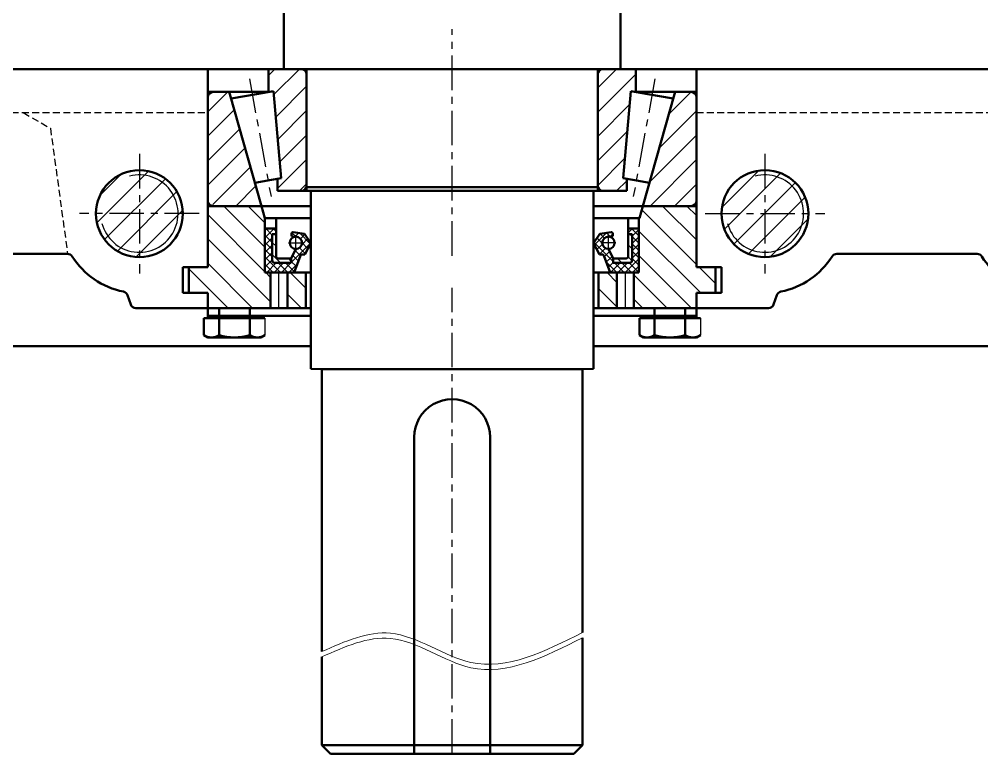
# Model space of a CAD drawing. Header units: millimetres. Extents: x -38 to 949, y -198 to 524.
# Drawn here: x 62.3 to 239.5, y -75 to 60.2 of the extents above; entities that cross this region are included whole.
import ezdxf

# ---------------------------------------------------------------- set-up
doc = ezdxf.new("R2010")
doc.units = ezdxf.units.MM
doc.header["$LTSCALE"] = 0.2
doc.linetypes.add('CENTER', pattern=[50.800000000000004, 31.75, -6.35, 6.35, -6.35])
doc.linetypes.add('HIDDEN', pattern=[9.524999999999999, 6.35, -3.175])
for name, color, linetype, lineweight in [('_Kreskowanie', 1, 'Continuous', 25), ('_Linie cienkie', 5, 'Continuous', 25), ('_Linie grube', 7, 'Continuous', 50), ('_Linie niewidoczne', 6, 'HIDDEN', 25), ('_Osie symetrii', 4, 'CENTER', 25), ('kontur', 10, 'Continuous', 15)]:
    doc.layers.add(name, color=color, linetype=linetype, lineweight=lineweight)
pattern_1 = [(45, (0, 0), (-2.245064030267288, 2.245064030267288), [])]
pattern_2 = [(135, (0, 0), (-2.245064030267288, -2.245064030267288), [])]
pattern_3 = [(135, (0, 0), (-0.6735192090801865, -0.6735192090801865), [])]
pattern_4 = [(135, (0, 0), (-1.122532015133644, -1.122532015133644), [])]
pattern_5 = [(45, (0, 0), (-0.6735192090801865, 0.6735192090801865), [])]

msp = doc.modelspace()

# ---------------------------------------------------------------- hatches: boundary and pattern name
at = {"layer": '_Kreskowanie'}
h = msp.add_hatch(dxfattribs=at)
h.set_pattern_fill('ANSI31', color=256)
h.set_pattern_definition(pattern_1)
h.paths.add_polyline_path([(191.5999999999999, 155.6, 1), (207.5999999999999, 155.6, 1)])
h.paths.add_polyline_path([(207.5999999999998, 24.39999999999998, 1), (191.5999999999998, 24.39999999999998, 1)])
h.paths.add_polyline_path([(76.39999999999989, 24.40000000000003, 1), (92.39999999999989, 24.40000000000003, 1)])
h = msp.add_hatch(dxfattribs=at)
h.set_pattern_fill('ANSI31', color=256)
h.set_pattern_definition(pattern_1)
h.paths.add_polyline_path([(115.2, 50.00000000000007, 0.4142135623730953), (114.2, 51.00000000000007), (110.9999999999999, 51.00000000000001), (108.1999999999999, 51.00000000000001), (108.1999999999999, 46.80000000000002), (109.1057366535962, 46.95970580944564), (110.5079214595349, 30.93266013942942), (109.8510546882758, 30.81683680492558), (109.8510546882758, 28.6000000000001), (114.1999999999999, 28.60000000000009, 0.414213562373096), (115.1999999999999, 29.60000000000009)])
h.paths.add_polyline_path([(174.8942633464035, 46.95970580944557), (175.7999999999999, 46.79999999999994), (175.7999999999999, 51.00000000000001), (172.9999999999999, 51.00000000000001), (169.7999999999998, 51, 0.4142135623730913), (168.7999999999998, 49.99999999999999), (168.7999999999998, 29.60000000000002, 0.4142135623730946), (169.7999999999998, 28.60000000000002), (174.148945311724, 28.60000000000002), (174.148945311724, 30.8168368049255), (173.4920785404649, 30.93266013942934)])
h = msp.add_hatch(dxfattribs=at)
h.set_pattern_fill('ANSI31', color=256)
h.set_pattern_definition(pattern_1)
h.paths.add_polyline_path([(96.99999999999989, 44.80000000000003, -0.4142135623730943), (98.99999999999989, 46.80000000000001), (100.9522988016885, 46.80000000000001), (101.0582156516782, 46.40471293446092), (106.8962176497754, 25.80000000000011), (98.99999999999983, 25.80000000000013, -0.4142135623730951), (96.99999999999986, 27.80000000000013)])
h = msp.add_hatch(dxfattribs=at)
h.set_pattern_fill('ANSI31', color=256)
h.set_pattern_definition(pattern_1)
h.paths.add_polyline_path([(186.9999999999999, 44.7999999999999, 0.4142135623730943), (184.9999999999999, 46.7999999999999), (183.0477011983112, 46.79999999999991), (182.9417843483216, 46.40471293446082), (177.1037823502243, 25.80000000000001), (184.9999999999999, 25.80000000000001, 0.4142135623730951), (186.9999999999999, 27.80000000000001)])
h = msp.add_hatch(dxfattribs=at)
h.set_pattern_fill('ANSI31', color=256, angle=90)
h.set_pattern_definition(pattern_2)
h.paths.add_polyline_path([(107.530884316442, 23.56000000000002), (106.8962176497754, 25.80000000000011), (96.99999999999987, 25.80000000000001), (96.99999999999983, 14.55999999999982), (93.49999999999983, 14.55999999999981), (93.49999999999986, 9.799999999999816), (96.99999999999986, 9.799999999999827), (96.99999999999986, 7.000000000000001), (108.569931808791, 7.000000000000001), (108.569931808791, 13.56000000000001), (107.5248308468652, 13.56000000000001)])
h.paths.add_polyline_path([(115.0318021170707, 13.56000000000002), (111.6456817058767, 13.56000000000002), (111.6456817058767, 7.000000000000002), (115.0318021170707, 7.000000000000001)])
h = msp.add_hatch(dxfattribs=at)
h.set_pattern_fill('ANSI31', color=256, angle=90)
h.set_pattern_definition(pattern_2)
h.paths.add_polyline_path([(186.9999999999999, 25.80000000000001), (177.1037823502243, 25.80000000000001), (176.3734919230721, 23.56000000000002), (176.3734919230722, 13.56000000000002), (175.4300681912086, 13.56000000000002), (175.4300681912086, 6.999999999999972), (186.9999999999999, 6.999999999999972), (186.9999999999999, 9.799999999999983), (190.4999999999999, 9.799999999999983), (190.4999999999999, 14.55999999999997), (186.9999999999999, 14.55999999999997)])
h.paths.add_polyline_path([(172.354318294123, 13.56000000000002), (168.9681978829289, 13.56000000000002), (168.9681978829289, 7.000000000000004), (172.354318294123, 7.000000000000002)])
at = {"layer": '_Kreskowanie', "transparency": 33554687}
h = msp.add_hatch(dxfattribs=at)
h.set_pattern_fill('ANSI31', color=256, scale=0.3, angle=90, style=0)
h.set_pattern_definition(pattern_3)
h.paths.add_polyline_path([(107.6265080769276, 21.64829373662561), (109.5692127555035, 21.64829373662561), (109.5692127555035, 20.59831281796513), (108.853692056017, 20.59831281796513), (108.853692056017, 15.82180856427984, 0.4142135623730951), (109.353692056017, 15.32180856427984), (112.3636289735868, 15.32180856427984), (112.3636289735868, 16.12756125875372), (113.2187620843897, 17.89138093463697, 0.414213562373097), (114.357335981737, 19.02995483198432, 0.4958617593310665), (112.914487278825, 20.12711815730069), (112.6447671988285, 20.17407033354145, -0.3645882809819163), (112.4376417892338, 20.42036643480491), (112.4376417892338, 20.75215736759033, -0.4563357634145064), (112.7229346572056, 20.99965365740156), (114.8080137409106, 20.70232224743116), (115.9939465304231, 18.99446151037747), (114.8483275785672, 16.86392901651637), (114.3309699380601, 16.86392901651637, 0.3103938407140575), (114.097612249265, 16.70361841990489), (112.8893843909152, 13.56000000000002), (107.6265080769276, 13.56000000000002)])
h = msp.add_hatch(dxfattribs=at)
h.set_pattern_fill('ANSI31', color=256, scale=0.3, style=0)
h.set_pattern_definition(pattern_5)
h.paths.add_polyline_path([(107.6265080769276, 21.64829373662561), (109.5692127555035, 21.64829373662561), (109.5692127555035, 20.59831281796513), (108.853692056017, 20.59831281796513), (108.853692056017, 15.82180856427984, 0.4142135623730951), (109.353692056017, 15.32180856427984), (112.3636289735868, 15.32180856427984), (112.3636289735868, 16.12756125875372), (113.2187620843897, 17.89138093463697, 0.4142135623730969), (114.357335981737, 19.02995483198432, 0.4958617593310665), (112.914487278825, 20.12711815730069), (112.6447671988285, 20.17407033354145, -0.3645882809819163), (112.4376417892338, 20.42036643480491), (112.4376417892338, 20.75215736759033, -0.4563357634145062), (112.7229346572056, 20.99965365740156), (114.8080137409106, 20.70232224743116), (115.9939465304231, 18.99446151037747), (114.8483275785672, 16.86392901651637), (114.3309699380601, 16.86392901651637, 0.3103938407140575), (114.097612249265, 16.70361841990489), (112.8893843909152, 13.56000000000002), (107.6265080769276, 13.56000000000002)])
h = msp.add_hatch(dxfattribs=at)
h.set_pattern_fill('ANSI31', color=256, scale=0.3, angle=90, style=0)
h.set_pattern_definition(pattern_3)
h.paths.add_polyline_path([(176.3734919230721, 21.64829373662561), (174.4307872444963, 21.64829373662561), (174.4307872444963, 20.59831281796513), (175.1463079439827, 20.59831281796513), (175.1463079439827, 15.82180856427984, -0.4142135623730951), (174.6463079439827, 15.32180856427984), (171.6363710264129, 15.32180856427984), (171.6363710264129, 16.12756125875372), (170.7812379156101, 17.89138093463697, -0.414213562373097), (169.6426640182627, 19.02995483198432, -0.4958617593310665), (171.0855127211748, 20.12711815730069), (171.3552328011713, 20.17407033354145, 0.3645882809819163), (171.562358210766, 20.42036643480491), (171.562358210766, 20.75215736759033, 0.4563357634145064), (171.2770653427942, 20.99965365740156), (169.1919862590892, 20.70232224743116), (168.0060534695766, 18.99446151037747), (169.1516724214326, 16.86392901651637), (169.6690300619397, 16.86392901651637, -0.3103938407140575), (169.9023877507348, 16.70361841990489), (171.1106156090846, 13.56000000000002), (176.3734919230721, 13.56000000000002)])
h = msp.add_hatch(dxfattribs=at)
h.set_pattern_fill('ANSI31', color=256, scale=0.3, style=0)
h.set_pattern_definition(pattern_5)
h.paths.add_polyline_path([(176.3734919230721, 21.64829373662561), (174.4307872444963, 21.64829373662561), (174.4307872444963, 20.59831281796513), (175.1463079439827, 20.59831281796513), (175.1463079439827, 15.82180856427984, -0.4142135623730951), (174.6463079439827, 15.32180856427984), (171.6363710264129, 15.32180856427984), (171.6363710264129, 16.12756125875372), (170.7812379156101, 17.89138093463697, -0.4142135623730969), (169.6426640182627, 19.02995483198432, -0.4958617593310665), (171.0855127211748, 20.12711815730069), (171.3552328011713, 20.17407033354145, 0.3645882809819163), (171.562358210766, 20.42036643480491), (171.562358210766, 20.75215736759033, 0.4563357634145062), (171.2770653427942, 20.99965365740156), (169.1919862590892, 20.70232224743116), (168.0060534695766, 18.99446151037747), (169.1516724214326, 16.86392901651637), (169.6690300619397, 16.86392901651637, -0.3103938407140575), (169.9023877507348, 16.70361841990489), (171.1106156090846, 13.56000000000002), (176.3734919230721, 13.56000000000002)])
h = msp.add_hatch(dxfattribs=at)
h.set_pattern_fill('ANSI31', color=256, scale=0.5, angle=90, style=0)
h.set_pattern_definition(pattern_4)
h.paths.add_polyline_path([(108.853692056017, 20.59831281796513), (109.5692127555035, 20.59831281796513), (109.5692127555035, 16.62756125875372, 0.4142135623730951), (110.0692127555035, 16.12756125875372), (112.3636289735868, 16.12756125875372), (112.3636289735868, 15.32180856427984), (109.353692056017, 15.32180856427984, -0.4142135623730951), (108.853692056017, 15.82180856427984)])
h = msp.add_hatch(dxfattribs=at)
h.set_pattern_fill('ANSI31', color=256, scale=0.5, angle=90, style=0)
h.set_pattern_definition(pattern_4)
h.paths.add_polyline_path([(175.1463079439827, 20.59831281796513), (174.4307872444963, 20.59831281796513), (174.4307872444963, 16.62756125875372, -0.4142135623730951), (173.9307872444963, 16.12756125875372), (171.6363710264129, 16.12756125875372), (171.6363710264129, 15.32180856427984), (174.6463079439827, 15.32180856427984, 0.4142135623730951), (175.1463079439827, 15.82180856427984)])

# ---------------------------------------------------------------- linework, layer by layer
at = {"layer": '_Linie cienkie'}
for centre in [(84.3999999999999, 24.40000000000001), (199.5999999999999, 24.40000000000001)]:
    msp.add_arc(centre, 7.122968268918953, 194.6896673258779, 104.68966732588, dxfattribs=at)
at = {"layer": '_Linie grube'}
for p, q in [((110.9999999999999, 62.00000000000001), (110.9999999999999, 51.00000000000001)), ((172.9999999999999, 62.00000000000001), (172.9999999999999, 51.00000000000001)), ((96.99999999999989, 51.00000000000001), (11.82499999999989, 51.00000000000001)), ((96.99999999999989, 51.00000000000001), (96.99999999999987, 20)), ((96.99999999999989, 51.00000000000001), (110.9999999999999, 51.00000000000001)), ((108.1999999999999, 46.80000000000001), (108.1999999999999, 51.00000000000001)), ((110.9999999999999, 51.00000000000001), (115.1999999999999, 51.00000000000001)), ((115.1999999999999, 51.00000000000001), (115.1999999999999, 28.60000000000002)), ((115.1999999999999, 51.00000000000001), (168.7999999999999, 50.99999999999999)), ((168.7999999999999, 50.99999999999999), (168.7999999999998, 28.59999999999999)), ((168.7999999999999, 50.99999999999999), (169.7999999999998, 51)), ((168.7999999999998, 50), (168.7999999999998, 29.60000000000001)), ((169.7999999999998, 51), (172.9999999999999, 51.00000000000001)), ((172.9999999999999, 51.00000000000001), (186.9999999999999, 51.00000000000001)), ((175.7999999999999, 46.79999999999993), (175.7999999999999, 50.99999999999993)), ((186.9999999999999, 51.00000000000001), (261.96, 51.00000000000002)), ((186.9999999999999, 45.7999999999999), (186.9999999999999, 51.00000000000001)), ((97.99999999999989, 46.80000000000003), (96.99999999999989, 46.80000000000003)), ((98.99999999999989, 46.80000000000001), (97.99999999999989, 46.80000000000003)), ((98.99999999999989, 46.80000000000001), (108.1999999999999, 46.80000000000001)), ((101.0582156516782, 46.40471293446099), (100.9522988016885, 46.80000000000001)), ((101.0582156516782, 46.40471293446099), (106.8962176497754, 25.80000000000011)), ((105.9582156516782, 46.40471293446097), (101.2913681388956, 45.58182180310523)), ((105.9582156516782, 46.40471293446097), (109.1057366535963, 46.95970580944565)), ((110.5079214595349, 30.93266013942942), (109.1057366535962, 46.95970580944565)), ((173.4920785404649, 30.93266013942934), (174.8942633464035, 46.95970580944557)), ((178.0417843483216, 46.40471293446088), (174.8942633464035, 46.95970580944557)), ((184.9999999999999, 46.7999999999999), (175.7999999999999, 46.79999999999993)), ((182.9417843483216, 46.40471293446088), (177.1037823502243, 25.80000000000001)), ((178.0417843483216, 46.40471293446088), (182.7086318611041, 45.58182180310512)), ((182.9417843483216, 46.40471293446088), (183.0477011983112, 46.7999999999999)), ((184.9999999999999, 46.7999999999999), (185.9999999999999, 46.7999999999999)), ((185.9999999999999, 46.7999999999999), (186.9999999999999, 46.7999999999999)), ((186.9999999999999, 44.7999999999999), (186.9999999999999, 45.7999999999999)), ((186.9999999999999, 44.7999999999999), (186.9999999999999, 27.80000000000001)), ((108.7582156516781, 30.62413979720198), (105.6830130446195, 30.08189860643253)), ((108.7582156516781, 30.62413979720198), (110.5079214595349, 30.93266013942942)), ((109.8510546882758, 30.81683680492558), (109.8510546882758, 28.6000000000001)), ((175.2417843483216, 30.6241397972019), (173.4920785404649, 30.93266013942934)), ((174.148945311724, 30.8168368049255), (174.148945311724, 28.60000000000002)), ((175.2417843483216, 30.6241397972019), (178.3169869553802, 30.08189860643244)), ((114.1999999999999, 28.60000000000009), (109.8510546882758, 28.6000000000001)), ((115.1999999999999, 28.60000000000002), (114.1999999999999, 28.60000000000009)), ((115.1999999999999, 29.30000000000001), (141.9999999999999, 29.30000000000001)), ((115.1999999999999, 28.60000000000002), (141.9999999999999, 28.60000000000002)), ((115.9999999999999, 3.184081677783118e-15), (115.9999999999999, 28.60000000000002)), ((168.7999999999998, 29.29999999999999), (141.9999999999999, 29.30000000000001)), ((168.7999999999998, 29.30000000000007), (141.9999999999998, 29.30000000000001)), ((168.7999999999998, 28.59999999999999), (141.9999999999999, 28.60000000000002)), ((168.7999999999998, 28.60000000000007), (141.9999999999998, 28.60000000000002)), ((167.9999999999999, 5.329473545499054e-14), (167.9999999999998, 28.60000000000007)), ((168.7999999999998, 28.59999999999999), (169.7999999999998, 28.59999999999999)), ((169.7999999999998, 28.60000000000002), (174.148945311724, 28.60000000000002)), ((186.9999999999999, 26.80000000000001), (186.9999999999999, 27.80000000000001)), ((186.9999999999999, 25.80000000000001), (186.9999999999999, 26.80000000000001)), ((108.1999999999999, 25.80000000000001), (96.99999999999987, 25.80000000000001)), ((106.8962176497753, 25.80000000000001), (107.530884316442, 23.56000000000002)), ((108.1999999999999, 25.80000000000001), (115.9999999999999, 25.80000000000001)), ((175.7999999999999, 25.80000000000001), (167.9999999999999, 25.80000000000001)), ((175.7999999999999, 25.80000000000001), (184.9999999999999, 25.80000000000001)), ((177.1037823502243, 25.80000000000001), (176.4691156835577, 23.56000000000002)), ((184.9999999999999, 25.80000000000001), (185.9999999999999, 25.80000000000001)), ((185.9999999999999, 25.80000000000001), (186.9999999999999, 25.80000000000001)), ((186.9999999999999, 17.00000000000015), (186.9999999999999, 25.80000000000001)), ((107.530884316442, 23.56000000000002), (107.5248308468652, 13.56000000000002)), ((107.530884316442, 23.56000000000002), (115.9999999999998, 23.56000000000002)), ((109.5692127555035, 21.64829373662561), (109.5692127555035, 23.56000000000002)), ((168.0060534695766, 23.56000000000002), (167.9999999999998, 23.56000000000002)), ((168.0060534695766, 13.56000000000002), (168.0060534695766, 23.56000000000002)), ((174.4307872444963, 23.56000000000002), (168.0060534695766, 23.56000000000002)), ((176.4691156835577, 23.56000000000002), (174.4307872444963, 23.56000000000002)), ((174.4307872444963, 23.56000000000002), (176.4751691531345, 23.56000000000002)), ((174.4307872444963, 21.64829373662561), (174.4307872444963, 23.56000000000002)), ((176.3734919230721, 13.56000000000002), (176.3734919230721, 23.56000000000002)), ((96.9999999999998, 22.99999999999982), (96.99999999999983, 14.55999999999982)), ((96.9999999999998, 22.99999999999982), (96.99999999999983, 14.55999999999982)), ((109.5692127555035, 21.64829373662561), (107.6265080769276, 21.64829373662561)), ((109.5692127555035, 16.62756125875372), (109.5692127555035, 21.64829373662561)), ((174.4307872444963, 16.62756125875372), (174.4307872444963, 21.64829373662561)), ((174.4307872444963, 21.64829373662561), (176.3734919230722, 21.64829373662561)), ((186.9999999999999, 22.99999999999997), (186.9999999999999, 14.55999999999997)), ((186.9999999999999, 22.99999999999997), (186.9999999999999, 14.55999999999997)), ((96.99999999999987, 20), (96.99999999999987, 17.00000000000006)), ((109.5692127555035, 20.59831281796513), (108.853692056017, 20.59831281796513)), ((108.853692056017, 20.59831281796513), (108.853692056017, 15.82180856427984)), ((112.4376417892338, 20.75215736759034), (112.4376417892338, 20.4203664348049)), ((112.6447671988285, 20.17407033354145), (112.9144872788249, 20.1271181573007)), ((114.8080137409106, 20.70232224743116), (112.7229346572056, 20.99965365740157)), ((115.9939465304231, 18.99446151037747), (114.8080137409106, 20.70232224743116)), ((168.0060534695766, 18.99446151037747), (169.1919862590892, 20.70232224743116)), ((169.1919862590892, 20.70232224743116), (171.2770653427942, 20.99965365740157)), ((171.3552328011713, 20.17407033354145), (171.0855127211749, 20.1271181573007)), ((171.562358210766, 20.75215736759034), (171.562358210766, 20.4203664348049)), ((174.4307872444963, 20.59831281796513), (175.1463079439827, 20.59831281796513)), ((175.1463079439827, 20.59831281796513), (175.1463079439827, 15.82180856427984)), ((113.2187620843897, 17.89138093463699), (112.3636289735868, 16.12756125875372)), ((114.8483275785672, 16.86392901651637), (115.9939465304231, 18.99446151037747)), ((169.1516724214326, 16.86392901651637), (168.0060534695766, 18.99446151037747)), ((170.7812379156101, 17.89138093463699), (171.6363710264129, 16.12756125875372)), ((71.18208931540046, 17.00000000000006), (56.84762745373114, 17.00000000000007)), ((96.99999999999987, 17.00000000000006), (96.99999999999987, 14.56000000000003)), ((96.99999999999983, 16.99999999999999), (96.99999999999983, 14.56000000000005)), ((112.3636289735868, 16.12756125875372), (110.0692127555035, 16.12756125875372)), ((112.3636289735868, 15.32180856427984), (112.3636289735868, 16.12756125875372)), ((114.097612249265, 16.70361841990487), (112.8893843909152, 13.56000000000002)), ((114.3309699380601, 16.86392901651637), (114.8483275785672, 16.86392901651637)), ((169.6690300619397, 16.86392901651637), (169.1516724214326, 16.86392901651637)), ((169.9023877507348, 16.70361841990487), (171.1106156090846, 13.56000000000002)), ((171.6363710264129, 16.12756125875372), (173.9307872444963, 16.12756125875372)), ((171.6363710264129, 15.32180856427984), (171.6363710264129, 16.12756125875372)), ((186.9999999999999, 17.00000000000015), (186.9999999999999, 14.56000000000021)), ((212.8179106845993, 16.99999999999997), (238.6820893154005, 16.99999999999997)), ((92.37999999999984, 9.80000000000004), (92.37999999999984, 14.56000000000003)), ((92.37999999999984, 14.56000000000003), (96.99999999999984, 14.56000000000003)), ((92.37999999999985, 9.800000000000065), (92.37999999999982, 14.56000000000006)), ((92.37999999999982, 14.56000000000006), (96.99999999999983, 14.56000000000005)), ((92.37999999999982, 14.5599999999998), (96.99999999999983, 14.55999999999982)), ((93.49999999999984, 14.56000000000003), (93.49999999999984, 9.80000000000004)), ((93.49999999999983, 14.56000000000006), (93.49999999999986, 9.800000000000065)), ((109.353692056017, 15.32180856427984), (112.3636289735868, 15.32180856427984)), ((174.6463079439827, 15.32180856427984), (171.6363710264129, 15.32180856427984)), ((191.6199999999999, 14.56000000000023), (186.9999999999999, 14.56000000000021)), ((191.6199999999999, 14.55999999999997), (186.9999999999999, 14.55999999999997)), ((190.4999999999999, 14.56000000000022), (190.4999999999999, 9.800000000000233)), ((191.6199999999999, 9.800000000000237), (191.6199999999999, 14.56000000000023)), ((107.530884316442, 13.56000000000001), (109.744059827267, 13.56000000000002)), ((108.569931808791, 13.56000000000002), (108.569931808791, 7.000000000000002)), ((109.744059827267, 13.5600000000001), (111.5712018394791, 13.5600000000001)), ((111.5712018394791, 13.56000000000002), (115.0318021170707, 13.56000000000002)), ((111.6456817058767, 13.56000000000002), (111.6456817058767, 7.000000000000002)), ((115.0318021170707, 13.56000000000002), (115.0318021170707, 7.000000000000003)), ((115.0318021170707, 13.56000000000002), (115.9999999999999, 13.56000000000002)), ((168.0060534695766, 13.56000000000002), (167.9999999999999, 13.56000000000002)), ((168.968197882929, 13.56000000000002), (167.9999999999998, 13.56000000000002)), ((168.9681978829289, 13.56000000000002), (168.9681978829289, 7.000000000000003)), ((168.968197882929, 13.56000000000002), (172.4287981605206, 13.56000000000002)), ((172.4287981605206, 13.56000000000002), (168.968197882929, 13.56000000000002)), ((176.3734919230722, 13.56000000000002), (171.1106156090846, 13.56000000000002)), ((172.354318294123, 13.56000000000002), (172.354318294123, 7.000000000000002)), ((174.2559401727327, 13.5600000000001), (172.4287981605206, 13.5600000000001)), ((176.3734919230721, 13.56000000000001), (174.2559401727327, 13.56000000000002)), ((174.2559401727327, 13.56000000000002), (176.3734919230721, 13.56000000000002)), ((175.4300681912086, 13.56000000000002), (175.4300681912086, 7.000000000000002)), ((82.82232049677955, 7.657979856674359), (82.1878175181251, 9.401262463104189)), ((96.99999999999984, 9.80000000000004), (92.37999999999984, 9.80000000000004)), ((96.99999999999986, 9.800000000000063), (92.37999999999985, 9.800000000000065)), ((96.99999999999986, 9.799999999999827), (92.37999999999985, 9.79999999999981)), ((96.99999999999987, 9.80000000000004), (96.99999999999987, 7.000000000000001)), ((96.99999999999986, 9.800000000000063), (96.99999999999986, 6.999999999999934)), ((96.99999999999986, 9.799999999999827), (96.99999999999986, 6.999999999999815)), ((96.99999999999986, 9.799999999999827), (96.99999999999986, 6.999999999999815)), ((186.9999999999999, 9.80000000000022), (191.6199999999999, 9.800000000000237)), ((186.9999999999999, 9.80000000000022), (186.9999999999999, 7.000000000000091)), ((186.9999999999999, 9.799999999999983), (186.9999999999999, 6.999999999999972)), ((186.9999999999999, 9.799999999999983), (186.9999999999999, 6.999999999999972)), ((186.9999999999999, 9.799999999999983), (191.6199999999999, 9.799999999999983)), ((201.1776795032202, 7.657979856674302), (201.8121824818746, 9.401262463104132)), ((83.76201311756546, 7.000000000000001), (96.99999999999987, 7.000000000000001)), ((96.99999999999987, 7.000000000000001), (115.9999999999999, 7.000000000000001)), ((96.99999999999986, 5.59999999999981), (96.99999999999986, 6.999999999999815)), ((108.1999999999998, 5.599999999999849), (96.99999999999986, 5.59999999999981)), ((97.02008145279589, 5.59999999999981), (97.02008145279595, 5.14999999999988)), ((99.0804988904965, 5.149999999999878), (99.0804988904965, 7.000000000000001)), ((104.7096640099041, 5.149999999999878), (104.7096640099041, 7.000000000000001)), ((106.7700814527959, 5.149999999999878), (106.7700814527959, 5.599999999999809)), ((108.1999999999998, 5.599999999999849), (115.9999999999999, 5.599999999999876)), ((186.9999999999999, 7), (167.9999999999999, 7.000000000000003)), ((175.7999999999999, 5.599999999999966), (167.9999999999999, 5.599999999999967)), ((175.1999999999999, 6.999999999999972), (186.9999999999999, 6.999999999999972)), ((175.7999999999999, 5.599999999999966), (186.9999999999999, 5.599999999999966)), ((177.2299185472039, 5.599999999999966), (177.2299185472039, 5.150000000000036)), ((179.2903359849045, 5.150000000000034), (179.2903359849045, 7.000000000000002)), ((184.9195011043121, 5.150000000000034), (184.9195011043121, 7.000000000000002)), ((186.9799185472039, 5.150000000000034), (186.9799185472039, 5.599999999999965)), ((186.9999999999999, 7), (200.2379868824343, 6.999999999999972)), ((186.9999999999999, 5.599999999999966), (186.9999999999999, 6.999999999999972)), ((107.5242465773948, 5.149999999999878), (96.26591632819705, 5.149999999999878)), ((96.26591632819705, 5.149999999999878), (96.26591632819705, 2.060417437700394)), ((99.0804988904965, 5.149999999999878), (99.0804988904965, 2.060417437700403)), ((104.7096640099041, 5.149999999999878), (104.7096640099041, 2.060417436271766)), ((187.7340836718028, 5.150000000000034), (176.475753422605, 5.150000000000034)), ((176.475753422605, 5.150000000000034), (176.475753422605, 2.060417437700551)), ((179.2903359849045, 5.150000000000034), (179.2903359849045, 2.060417437700559)), ((184.9195011043121, 5.150000000000034), (184.9195011043121, 2.060417436271922)), ((96.26591632819705, 2.060417437700394), (97.02008145279589, 1.624999999999844)), ((106.7700814527959, 1.624999999999844), (107.5242465773948, 2.060417437700451)), ((176.475753422605, 2.060417437700551), (177.2299185472039, 1.625)), ((186.9799185472039, 1.625), (187.7340836718028, 2.060417437700607)), ((6.999999999999999, -8.881784197001252e-16), (115.9999999999999, 3.184081677783118e-15)), ((97.02008145279589, 1.624999999999844), (106.7700814527959, 1.624999999999844)), ((115.9999999999999, 3.184081677783118e-15), (115.9999999999999, -4.171349626185641)), ((356.9999999999999, 0), (167.9999999999999, 0)), ((167.9999999999999, 5.329473545499054e-14), (167.9999999999999, -4.171349626185592)), ((177.2299185472039, 1.625), (186.9799185472039, 1.625)), ((115.9999999999999, -4.171349626185641), (117.9999999999999, -4.2)), ((117.9999999999999, -4.2), (141.9999999999999, -4.2)), ((117.9999999999999, -4.2), (117.9999999999999, -56.20386750917822)), ((165.9999999999999, -4.199999999999954), (141.9999999999999, -4.200000000000002)), ((167.9999999999999, -4.171349626185592), (165.9999999999999, -4.199999999999954)), ((165.9999999999999, -4.199999999999954), (166, -52.68511755529487)), ((134.9999999999999, -17.08490358755432), (134.9999999999999, -16.75803989154981)), ((134.9999999999999, -17.08490358755432), (134.9999999999999, -54.91526005599166)), ((148.9999999999999, -17.08490358755432), (148.9999999999999, -16.75803989154979)), ((148.9999999999999, -17.08490358755432), (148.9999999999999, -59.51017323972632)), ((134.9999999999999, -53.94746788967257), (134.9999999999999, -75.00031683687037)), ((166, -53.652909721614), (166, -73.40031683687039)), ((117.9999999999999, -57.17165967549732), (117.9999999999998, -73.40031683687039)), ((148.9999999999999, -58.54238107340723), (148.9999999999999, -75.00031683687037)), ((166, -73.40031683687039), (117.9999999999998, -73.40031683687039)), ((117.9999999999998, -73.40031683687039), (117.9999999999998, -73.40031683687036)), ((117.9999999999998, -73.40031683687036), (119.5999999999998, -75.00031683687035)), ((166, -73.40031683687039), (164.4, -75.00031683687038)), ((166, -73.40031683687039), (166, -73.40031683687039)), ((119.5999999999998, -75.00031683687035), (164.4, -75.00031683687038))]:
    msp.add_line(p, q, dxfattribs=at)
at = {"layer": '_Linie grube', "color": 7, "linetype": 'Continuous', "lineweight": 30}
for p, q in [((97.02008145279589, 5.59999999999981), (97.02008145279589, 5.149999999999878)), ((97.02008145279589, 5.149999999999878), (97.02008145279589, 5.59999999999981)), ((106.7700814527959, 5.149999999999912), (106.7700814527959, 5.599999999999843)), ((106.7700814527959, 5.59999999999981), (106.7700814527959, 5.149999999999878)), ((177.2299185472039, 5.150000000000034), (177.2299185472039, 5.599999999999966)), ((177.2299185472039, 5.150000000000034), (177.2299185472039, 5.599999999999966)), ((186.9799185472039, 5.599999999999966), (186.9799185472039, 5.150000000000034)), ((186.9799185472039, 5.599999999999966), (186.9799185472039, 5.150000000000034)), ((96.265916328197, 5.149999999999875), (96.26591632819702, 2.060417437700449)), ((96.265916328197, 5.149999999999875), (97.67320760934675, 5.14999999999988)), ((97.67320760934675, 5.149999999999878), (96.26591632819705, 5.149999999999878)), ((96.26591632819705, 5.149999999999878), (96.26591632819705, 2.060417437700394)), ((97.67320760934675, 5.14999999999988), (99.08049889049644, 5.149999999999885)), ((99.0804988904965, 5.149999999999878), (97.67320760934675, 5.149999999999878)), ((99.08049889049644, 5.149999999999885), (99.08049889049647, 2.060417437700402)), ((99.08049889049644, 5.149999999999885), (101.8950814527959, 5.149999999999895)), ((101.8950814527959, 5.149999999999878), (99.0804988904965, 5.149999999999878)), ((99.0804988904965, 5.149999999999878), (99.0804988904965, 2.060417437700394)), ((101.8950814527959, 5.149999999999895), (104.7096640150953, 5.149999999999904)), ((104.7096640150953, 5.149999999999878), (101.8950814527959, 5.149999999999878)), ((104.7096640150953, 5.149999999999904), (104.7096640150953, 2.060417437700421)), ((104.7096640150953, 5.149999999999904), (106.116955296245, 5.14999999999991)), ((106.116955296245, 5.149999999999878), (104.7096640150953, 5.149999999999878)), ((104.7096640150953, 5.149999999999878), (104.7096640150953, 2.060417437700394)), ((106.116955296245, 5.14999999999991), (107.5242465773947, 5.149999999999914)), ((107.5242465773948, 5.149999999999878), (106.116955296245, 5.149999999999878)), ((107.5242465773947, 5.149999999999914), (107.5242465773948, 2.060417437700431)), ((107.5242465773948, 5.149999999999878), (107.5242465773948, 2.060417437700451)), ((177.8830447037547, 5.150000000000034), (176.475753422605, 5.150000000000034)), ((176.475753422605, 5.150000000000034), (176.475753422605, 2.060417437700551)), ((177.8830447037547, 5.150000000000034), (176.475753422605, 5.150000000000034)), ((176.475753422605, 5.150000000000034), (176.475753422605, 2.060417437700551)), ((179.2903359849045, 5.150000000000034), (177.8830447037547, 5.150000000000034)), ((179.2903359849045, 5.150000000000034), (177.8830447037547, 5.150000000000034)), ((182.1049185472039, 5.150000000000034), (179.2903359849045, 5.150000000000034)), ((179.2903359849045, 5.150000000000034), (179.2903359849045, 2.060417437700551)), ((182.1049185472039, 5.150000000000034), (179.2903359849045, 5.150000000000034)), ((179.2903359849045, 5.150000000000034), (179.2903359849045, 2.060417437700551)), ((184.9195011095033, 5.150000000000034), (182.1049185472039, 5.150000000000034)), ((184.9195011095033, 5.150000000000034), (182.1049185472039, 5.150000000000034)), ((186.326792390653, 5.150000000000034), (184.9195011095033, 5.150000000000034)), ((184.9195011095033, 5.150000000000034), (184.9195011095033, 2.060417437700551)), ((186.326792390653, 5.150000000000034), (184.9195011095033, 5.150000000000034)), ((184.9195011095033, 5.150000000000034), (184.9195011095033, 2.060417437700551)), ((187.7340836718028, 5.150000000000034), (186.326792390653, 5.150000000000034)), ((187.7340836718028, 5.150000000000034), (186.326792390653, 5.150000000000034)), ((187.7340836718028, 5.150000000000034), (187.7340836718028, 2.060417437700607)), ((187.7340836718028, 5.150000000000034), (187.7340836718028, 2.060417437700607)), ((96.26591632819702, 2.060417437700449), (97.02008145279592, 1.624999999999844)), ((97.02008145279589, 1.624999999999844), (96.26591632819705, 2.060417437700394)), ((106.7700814527959, 1.624999999999878), (107.5242465773948, 2.060417437700431)), ((107.5242465773948, 2.060417437700451), (106.7700814527959, 1.624999999999844)), ((177.2299185472039, 1.625), (176.475753422605, 2.060417437700551)), ((177.2299185472039, 1.625), (176.475753422605, 2.060417437700551)), ((187.7340836718028, 2.060417437700607), (186.9799185472039, 1.625)), ((187.7340836718028, 2.060417437700607), (186.9799185472039, 1.625)), ((97.02008145279592, 1.624999999999844), (97.67320760934678, 1.624999999999846)), ((97.67320760934678, 1.624999999999846), (101.8950814527959, 1.624999999999861)), ((101.8950814527959, 1.624999999999861), (106.1169552962451, 1.624999999999875)), ((106.116955296245, 1.624999999999844), (101.8950814527959, 1.624999999999844)), ((106.1169552962451, 1.624999999999875), (106.7700814527959, 1.624999999999878)), ((106.7700814527959, 1.624999999999844), (106.116955296245, 1.624999999999844)), ((177.8830447037547, 1.625), (177.2299185472039, 1.625)), ((182.1049185472039, 1.625), (177.8830447037547, 1.625)), ((186.326792390653, 1.625), (182.1049185472039, 1.625)), ((186.326792390653, 1.625), (182.1049185472039, 1.625)), ((186.9799185472039, 1.625), (186.326792390653, 1.625)), ((186.9799185472039, 1.625), (186.326792390653, 1.625))]:
    msp.add_line(p, q, dxfattribs=at)
at = {"layer": '_Linie grube'}
for centre, radius in [((84.39999999999989, 24.40000000000003), 8), ((199.5999999999998, 24.39999999999998), 8), ((113.2187620843897, 19.02995483198432), 1.138573897347344), ((170.7812379156101, 19.02995483198432), 1.138573897347344)]:
    msp.add_circle(centre, radius, dxfattribs=at)
for centre, radius, start, end in [((114.2, 50.00000000000007), 1, 359.9999999999997, 90), ((169.7999999999998, 50), 1, 90.00000000000031, 180.0000000000001), ((97.99999999999989, 45.80000000000003), 1, 90, 179.9999999999999), ((185.9999999999999, 45.7999999999999), 1, 0, 90), ((114.1999999999999, 29.60000000000009), 1, 270, 359.9999999999997), ((169.7999999999998, 29.60000000000002), 1, 180.0000000000001, 270.0000000000001), ((97.99999999999983, 26.80000000000013), 1, 179.9999999999999, 270), ((185.9999999999999, 26.80000000000001), 1, 270, 0), ((112.6876417892338, 20.75215736759034), 0.25, 81.88436006107884, 180), ((112.6876417892338, 20.4203664348049), 0.25, 180, 260.125051601603), ((171.312358210766, 20.75215736759034), 0.25, 0, 98.11563993891957), ((171.312358210766, 20.4203664348049), 0.25, 279.8749483983984, 0), ((71.18208931540046, 16.00000000000003), 1, 32.43601329737179, 89.99999999999999), ((84.39999999999989, 24.40000000000003), 14.66119927930328, 212.4360132973734, 258.3897154368585), ((110.0692127555035, 16.62756125875372), 0.5, 180, 270), ((114.3309699380601, 16.61392901651637), 0.25, 90, 158.9760835896171), ((169.6690300619397, 16.61392901651637), 0.25, 21.02391641038339, 90), ((173.9307872444963, 16.62756125875372), 0.5, 270, 0), ((199.5999999999998, 24.39999999999998), 14.66119927930328, 281.6102845631401, 327.5639867026282), ((212.8179106845992, 15.99999999999997), 1, 90, 147.5639867026284), ((238.6820893154005, 15.99999999999997), 1, 32.43601329737186, 90), ((251.8999999999999, 24.39999999999998), 14.66119927930328, 212.4360132973736, 258.3897154368584), ((109.353692056017, 15.82180856427984), 0.5, 180, 270), ((174.6463079439827, 15.82180856427984), 0.5, 270, 0), ((81.24812489733918, 9.05924231977852), 1, 20.00000000000001, 78.38971543685862), ((202.7518751026605, 9.059242319778463), 1, 101.6102845631401, 160.0000000000001), ((83.76201311756546, 8.000000000000028), 1, 200.0000000000001, 270), ((200.2379868824343, 7.999999999999972), 1, 270, 340), ((97.67320760934675, 4.134635691436617), 2.506561412399963, 235.8443524910765, 304.1556475089252), ((101.8950814527959, 10.93958256360005), 9.314582563539416, 252.4120462284245, 287.5879537715755), ((106.1169552924461, 4.11847225986762), 2.493202440985848, 235.6358048531807, 304.3641952138197), ((177.8830447037547, 4.134635691436773), 2.506561412399963, 235.8443524910758, 304.1556475089252), ((182.1049185472039, 10.93958256360021), 9.314582563539416, 252.4120462284245, 287.5879537715755), ((186.3267923868541, 4.118472259867776), 2.493202440985848, 235.63580485318, 304.3641952138197), ((141.9999999999999, -16.75803989154981), 7.000000000000028, 359.999999999995, 180)]:
    msp.add_arc(centre, radius, start, end, dxfattribs=at)
at = {"layer": '_Linie grube', "color": 7, "linetype": 'Continuous', "lineweight": 30}
for points, knots in [([(97.67320760934678, 1.624999999999846), (97.6398533065402, 1.62549293745663), (97.49708701372316, 1.627602855739115), (97.24451030629331, 1.660257433051542), (96.91643875335774, 1.750408219593695), (96.58935154436614, 1.882910967026659), (96.37384751774141, 2.001183057602487), (96.26591632819702, 2.060417437700449)], [0, 0, 0, 0, 0.07004250634341509, 0.2998026679871686, 0.5308245239749462, 0.765022176032864, 1, 1, 1, 1]), ([(96.26591632819705, 2.060417437700394), (96.37951254603453, 1.998177271067235), (96.60708414532624, 1.873489191388686), (96.956346969142, 1.736660202710951), (97.31225470469607, 1.642889777306905), (97.55263361548768, 1.630975964928737), (97.67320760934675, 1.624999999999844)], [0, 0, 0, 0, 0.2472686137512648, 0.4953625653849101, 0.7468740051198234, 1, 1, 1, 1]), ([(99.08049889049647, 2.060417437700402), (98.96690267265899, 1.998177271067242), (98.73933107336728, 1.873489191388692), (98.39006824955158, 1.736660202710956), (98.0341605139975, 1.642889777306909), (97.79378160320584, 1.63097596492874), (97.67320760934678, 1.624999999999846)], [0, 0, 0, 0, 0.2472686137512654, 0.4953625653849105, 0.7468740051198239, 0.9999999999999999, 0.9999999999999999, 0.9999999999999999, 0.9999999999999999]), ([(97.67320760934675, 1.624999999999844), (97.70656191215338, 1.625492937456627), (97.84932820497036, 1.627602855739113), (98.10190491240022, 1.660257433051541), (98.42997646533578, 1.750408219593695), (98.75706367432738, 1.88291096702666), (98.97256770095211, 2.001183057602432), (99.0804988904965, 2.060417437700394)], [0, 0, 0, 0, 0.07004250634340858, 0.2998026679871639, 0.5308245239749432, 0.7650221760328626, 1, 1, 1, 1]), ([(101.8950814527959, 1.624999999999861), (101.7118289297169, 1.628467167700623), (101.3445766132003, 1.635415641579614), (100.7935934826527, 1.690745478766558), (100.2436719778922, 1.777187823556656), (99.67065064130139, 1.898006959768589), (99.28562933589876, 2.003965290213409), (99.08049889049647, 2.060417437700402)], [0, 0, 0, 0, 0.192371807422933, 0.3855280719822984, 0.5808042454335385, 0.7766621985891543, 1, 1, 1, 1]), ([(99.0804988904965, 2.060417437700394), (99.2535769027219, 2.012445547246458), (99.6000419419461, 1.916416116967767), (100.1282243212152, 1.7996368950826), (100.6634471919762, 1.708604154935202), (101.2530436642973, 1.640038233248802), (101.6649480174648, 1.630390337361419), (101.8950814527959, 1.624999999999844)], [0, 0, 0, 0, 0.1885515098925545, 0.3774396610564134, 0.5676415462096916, 0.758438735837447, 1, 1, 1, 1]), ([(104.7096640150953, 2.060417437700421), (104.5365860028699, 2.012445547246484), (104.1901209636457, 1.916416116967792), (103.6619385843766, 1.799636895082623), (103.1267157136156, 1.708604154935223), (102.5371192412945, 1.640038233248821), (102.125214888127, 1.630390337361437), (101.8950814527959, 1.624999999999861)], [0, 0, 0, 0, 0.1885515098925545, 0.3774396610564134, 0.5676415462096916, 0.758438735837447, 1, 1, 1, 1]), ([(101.8950814527959, 1.624999999999844), (102.0783339758749, 1.628467167700606), (102.4455862923915, 1.635415641579598), (102.9965694229391, 1.690745478766544), (103.5464909276996, 1.777187823556645), (104.1195122642904, 1.89800695976858), (104.5045335696931, 2.003965290213401), (104.7096640150953, 2.060417437700394)], [0, 0, 0, 0, 0.192371807422933, 0.3855280719822984, 0.5808042454335385, 0.7766621985891543, 1, 1, 1, 1]), ([(106.1169552962451, 1.624999999999875), (106.0836009934384, 1.625492937456659), (105.9408347006215, 1.627602855739144), (105.6882579931916, 1.660257433051571), (105.360186440256, 1.750408219593724), (105.0330992312644, 1.882910967026688), (104.8175952046397, 2.00118305760246), (104.7096640150953, 2.060417437700421)], [0, 0, 0, 0, 0.07004250634340858, 0.2998026679871639, 0.5308245239749432, 0.7650221760328626, 1, 1, 1, 1]), ([(104.7096640150953, 2.060417437700394), (104.8232602329328, 1.998177271067235), (105.0508318322245, 1.873489191388686), (105.4000946560402, 1.736660202710951), (105.7560023915943, 1.642889777306905), (105.996381302386, 1.630975964928737), (106.116955296245, 1.624999999999844)], [0, 0, 0, 0, 0.2472686137512654, 0.4953625653849105, 0.7468740051198239, 0.9999999999999999, 0.9999999999999999, 0.9999999999999999, 0.9999999999999999]), ([(107.5242465773948, 2.060417437700431), (107.4106503595573, 1.998177271067271), (107.1830787602656, 1.873489191388721), (106.8338159364498, 1.736660202710985), (106.4779082008957, 1.642889777306938), (106.2375292901041, 1.630975964928769), (106.1169552962451, 1.624999999999875)], [0, 0, 0, 0, 0.2472686137512648, 0.4953625653849101, 0.7468740051198234, 1, 1, 1, 1]), ([(106.116955296245, 1.624999999999844), (106.1503095990516, 1.625492937456627), (106.2930758918687, 1.627602855739113), (106.5456525992985, 1.660257433051541), (106.8737241522341, 1.750408219593695), (107.2008113612257, 1.88291096702666), (107.4163153878504, 2.001183057602489), (107.5242465773948, 2.060417437700451)], [0, 0, 0, 0, 0.07004250634341509, 0.2998026679871686, 0.5308245239749462, 0.765022176032864, 1, 1, 1, 1]), ([(176.475753422605, 2.060417437700551), (176.5893496404425, 1.998177271067391), (176.8169212397342, 1.873489191388842), (177.16618406355, 1.736660202711107), (177.522091799104, 1.642889777307062), (177.7624707098956, 1.630975964928894), (177.8830447037547, 1.625)], [0, 0, 0, 0, 0.2472686137512648, 0.4953625653849101, 0.7468740051198234, 1, 1, 1, 1]), ([(176.475753422605, 2.060417437700551), (176.5893496404425, 1.998177271067391), (176.8169212397342, 1.873489191388842), (177.16618406355, 1.736660202711107), (177.522091799104, 1.642889777307062), (177.7624707098956, 1.630975964928894), (177.8830447037547, 1.625)], [0, 0, 0, 0, 0.2472686137512648, 0.4953625653849101, 0.7468740051198234, 1, 1, 1, 1]), ([(177.8830447037547, 1.625), (177.9163990065613, 1.625492937456784), (178.0591652993783, 1.627602855739269), (178.3117420068082, 1.660257433051697), (178.6398135597437, 1.750408219593851), (178.9669007687353, 1.882910967026817), (179.1824047953601, 2.001183057602589), (179.2903359849045, 2.060417437700551)], [0, 0, 0, 0, 0.07004250634340858, 0.2998026679871639, 0.5308245239749432, 0.7650221760328626, 1, 1, 1, 1]), ([(177.8830447037547, 1.625), (177.9163990065613, 1.625492937456784), (178.0591652993783, 1.627602855739269), (178.3117420068082, 1.660257433051697), (178.6398135597437, 1.750408219593851), (178.9669007687353, 1.882910967026817), (179.1824047953601, 2.001183057602589), (179.2903359849045, 2.060417437700551)], [0, 0, 0, 0, 0.07004250634340858, 0.2998026679871639, 0.5308245239749432, 0.7650221760328626, 1, 1, 1, 1]), ([(179.2903359849045, 2.060417437700551), (179.4634139971299, 2.012445547246614), (179.8098790363541, 1.916416116967923), (180.3380614156232, 1.799636895082756), (180.8732842863841, 1.708604154935358), (181.4628807587053, 1.640038233248958), (181.8747851118728, 1.630390337361575), (182.1049185472039, 1.625)], [0, 0, 0, 0, 0.1885515098925545, 0.3774396610564134, 0.5676415462096916, 0.758438735837447, 1, 1, 1, 1]), ([(179.2903359849045, 2.060417437700551), (179.4634139971299, 2.012445547246614), (179.8098790363541, 1.916416116967923), (180.3380614156232, 1.799636895082756), (180.8732842863841, 1.708604154935358), (181.4628807587053, 1.640038233248958), (181.8747851118728, 1.630390337361575), (182.1049185472039, 1.625)], [0, 0, 0, 0, 0.1885515098925545, 0.3774396610564134, 0.5676415462096916, 0.758438735837447, 1, 1, 1, 1]), ([(182.1049185472039, 1.625), (182.2881710702829, 1.628467167700762), (182.6554233867995, 1.635415641579755), (183.2064065173471, 1.690745478766701), (183.7563280221075, 1.777187823556801), (184.3293493586984, 1.898006959768736), (184.714370664101, 2.003965290213557), (184.9195011095033, 2.060417437700551)], [0, 0, 0, 0, 0.192371807422933, 0.3855280719822984, 0.5808042454335385, 0.7766621985891543, 1, 1, 1, 1]), ([(182.1049185472039, 1.625), (182.2881710702829, 1.628467167700762), (182.6554233867995, 1.635415641579755), (183.2064065173471, 1.690745478766701), (183.7563280221075, 1.777187823556801), (184.3293493586984, 1.898006959768736), (184.714370664101, 2.003965290213557), (184.9195011095033, 2.060417437700551)], [0, 0, 0, 0, 0.192371807422933, 0.3855280719822984, 0.5808042454335385, 0.7766621985891543, 1, 1, 1, 1]), ([(184.9195011095033, 2.060417437700551), (185.0330973273408, 1.998177271067391), (185.2606689266325, 1.873489191388842), (185.6099317504482, 1.736660202711107), (185.9658394860023, 1.642889777307062), (186.2062183967939, 1.630975964928894), (186.326792390653, 1.625)], [0, 0, 0, 0, 0.2472686137512654, 0.4953625653849105, 0.7468740051198239, 0.9999999999999999, 0.9999999999999999, 0.9999999999999999, 0.9999999999999999]), ([(184.9195011095033, 2.060417437700551), (185.0330973273408, 1.998177271067391), (185.2606689266325, 1.873489191388842), (185.6099317504482, 1.736660202711107), (185.9658394860023, 1.642889777307062), (186.2062183967939, 1.630975964928894), (186.326792390653, 1.625)], [0, 0, 0, 0, 0.2472686137512654, 0.4953625653849105, 0.7468740051198239, 0.9999999999999999, 0.9999999999999999, 0.9999999999999999, 0.9999999999999999]), ([(186.326792390653, 1.625), (186.3601466934596, 1.625492937456784), (186.5029129862766, 1.627602855739269), (186.7554896937065, 1.660257433051697), (187.083561246642, 1.750408219593851), (187.4106484556336, 1.882910967026817), (187.6261524822584, 2.001183057602645), (187.7340836718028, 2.060417437700607)], [0, 0, 0, 0, 0.07004250634341509, 0.2998026679871686, 0.5308245239749462, 0.765022176032864, 1, 1, 1, 1]), ([(186.326792390653, 1.625), (186.3601466934596, 1.625492937456784), (186.5029129862766, 1.627602855739269), (186.7554896937065, 1.660257433051697), (187.083561246642, 1.750408219593851), (187.4106484556336, 1.882910967026817), (187.6261524822584, 2.001183057602645), (187.7340836718028, 2.060417437700607)], [0, 0, 0, 0, 0.07004250634341509, 0.2998026679871686, 0.5308245239749462, 0.765022176032864, 1, 1, 1, 1])]:
    msp.add_open_spline(points, degree=3, knots=knots, dxfattribs=at)
at = {"layer": '_Linie niewidoczne'}
for p, q in [((49.43961897781822, 43.00000000000001), (96.99999999999989, 43.00000000000001)), ((63.01139832908616, 43.00000000000001), (68.00602065116897, 40.11635345784499)), ((186.9999999999999, 43.00000000000001), (261.96, 43.00000000000001)), ((68.00602065116897, 40.11635345784499), (71.18208931540046, 17.00000000000006))]:
    msp.add_line(p, q, dxfattribs=at)
at = {"layer": '_Osie symetrii'}
for p, q in [((141.9999999999999, 16.65930531597329), (141.9999999999999, 58.35711110865534)), ((104.6563182214214, 49.22135386857124), (108.6377300598552, 27.55669435939739)), ((179.3436817785784, 49.22135386857115), (175.3622699401446, 27.55669435939731)), ((84.3999999999999, 35.40000000000001), (84.3999999999999, 13.40000000000001)), ((199.5999999999999, 35.40000000000001), (199.5999999999999, 13.40000000000001)), ((95.3999999999999, 24.40000000000001), (73.3999999999999, 24.40000000000001)), ((188.5999999999999, 24.40000000000001), (210.5999999999999, 24.40000000000001)), ((113.2187620843897, 17.64138093463697), (113.2187620843897, 20.41852872933166)), ((170.7812379156101, 17.64138093463697), (170.7812379156101, 20.41852872933166)), ((111.8301881870423, 19.02995483198432), (114.607335981737, 19.02995483198432)), ((113.2187620843897, 19.02995483198432), (113.2187620843897, 19.02995483198432)), ((172.1698118129574, 19.02995483198432), (169.3926640182627, 19.02995483198432)), ((170.7812379156101, 19.02995483198432), (170.7812379156101, 19.02995483198432)), ((110.1078067573338, 7.000000000000001), (110.1078067573338, 13.85273965082494)), ((173.8921932426659, 7.000000000000001), (173.8921932426659, 13.85273965082494)), ((141.9999999999999, -75.00031683687037), (141.9999999999999, 10.76973744310786))]:
    msp.add_line(p, q, dxfattribs=at)
at = {"layer": 'kontur'}
for points in [[(117.9999999999998, -56.20386750917824), (130.6432211577632, -52.81612661022747), (145.4280353098458, -58.19735888074328), (165.9999999999999, -52.68511755529491)], [(117.9999999999999, -57.17165967549732), (130.6432211577632, -53.78391877654656), (145.4280353098459, -59.16515104706237), (166, -53.65290972161399)]]:
    msp.add_spline(points, degree=3, dxfattribs=at)

doc.saveas('drawing.dxf')
